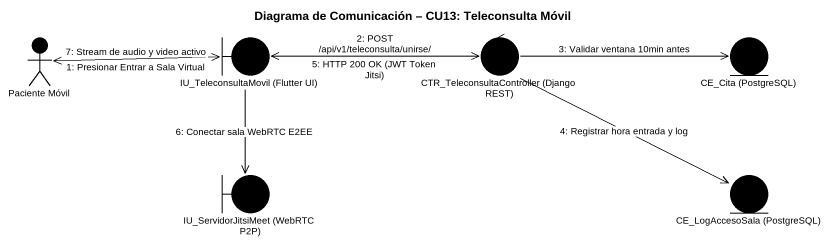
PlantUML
@startuml
title Diagrama de Comunicación – CU13: Teleconsulta Móvil
actor "Paciente Móvil" as Paciente_Móvil #000000
boundary "IU_TeleconsultaMovil (Flutter UI)" as IU_TeleconsultaMovil #000000
control "CTR_TeleconsultaController (Django REST)" as CTR_TeleconsultaController #000000
entity "CE_Cita (PostgreSQL)" as CE_Cita_PostgreSQL #000000
boundary "IU_ServidorJitsiMeet (WebRTC P2P)" as IU_ServidorJitsiMeet_WebRTC #000000
entity "CE_LogAccesoSala (PostgreSQL)" as CE_LogAccesoSala_PostgreSQL #000000
Paciente_Móvil -right-> IU_TeleconsultaMovil : 1: Presionar Entrar a Sala Virtual
IU_TeleconsultaMovil -left-> Paciente_Móvil : 7: Stream de audio y video activo
IU_TeleconsultaMovil -right-> CTR_TeleconsultaController : 2: POST /api/v1/teleconsulta/unirse/
IU_TeleconsultaMovil --> IU_ServidorJitsiMeet_WebRTC : 6: Conectar sala WebRTC E2EE
CTR_TeleconsultaController -left-> IU_TeleconsultaMovil : 5: HTTP 200 OK (JWT Token Jitsi)
CTR_TeleconsultaController -right-> CE_Cita_PostgreSQL : 3: Validar ventana 10min antes
CTR_TeleconsultaController -right-> CE_LogAccesoSala_PostgreSQL : 4: Registrar hora entrada y log
@enduml
